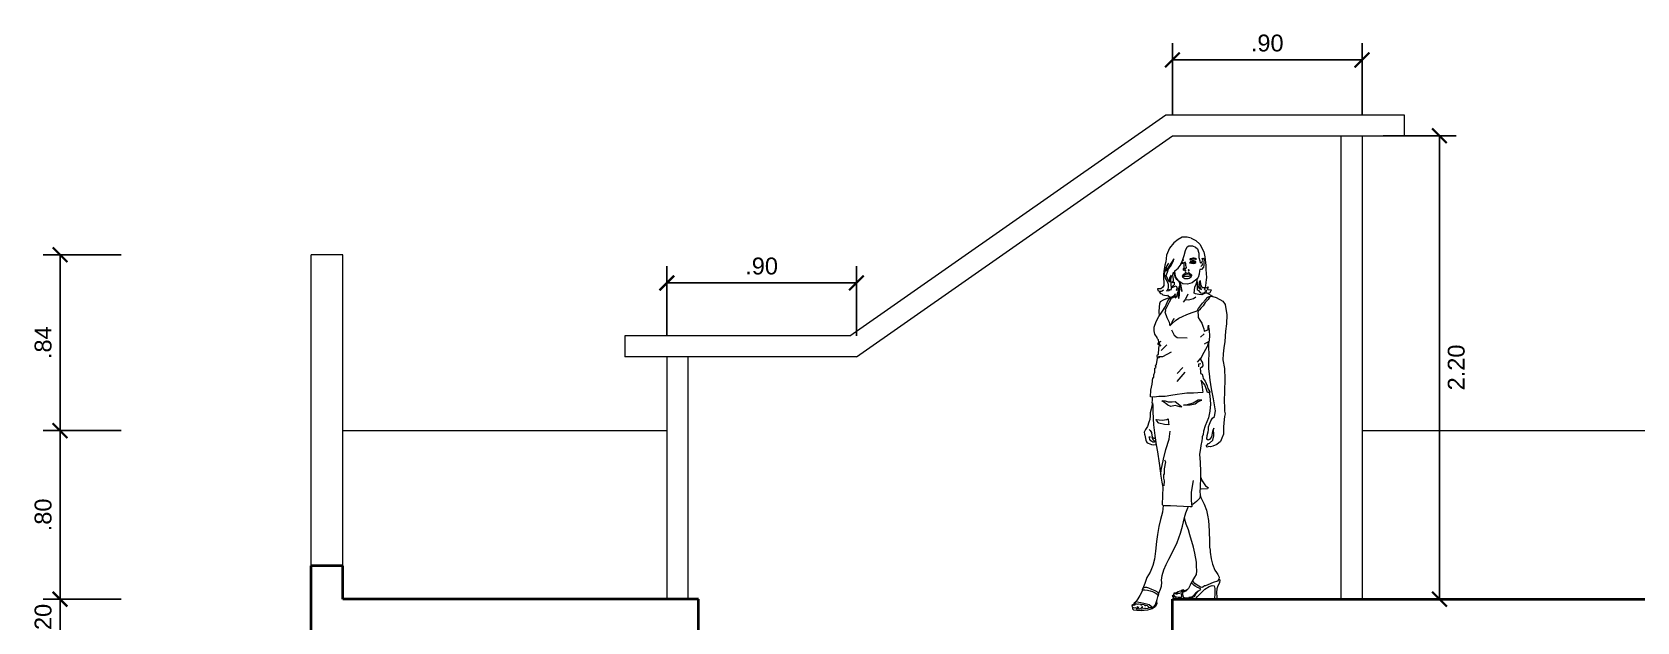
# Model space of a CAD drawing. Header units: millimetres. Extents: x 107 to 277, y 11 to 70.
# Drawn here: x 137.7 to 145.31, y 20.02 to 22.83 of the extents above; entities that cross this region are included whole.
import ezdxf

# ---------------------------------------------------------------- set-up
doc = ezdxf.new("R2010")
doc.units = ezdxf.units.MM
doc.header["$PDMODE"] = 32
doc.linetypes.add('HIDDEN2', pattern=[4.7625, 3.175, -1.5875])
doc.layers.get('0').update_dxf_attribs({"lineweight": 0})
doc.layers.get('Defpoints').update_dxf_attribs({"color": 167, "lineweight": 0})
for name, color, linetype, lineweight in [('A-Dims', 22, 'Continuous', 0), ('A-Stair', 53, 'Continuous', 0), ('linea fachada', 181, 'Continuous', 40), ('muros bajos', 223, 'HIDDEN2', 18)]:
    doc.layers.add(name, color=color, linetype=linetype, lineweight=lineweight)
doc.styles.add('ejes', font='swissel.ttf')
doc.dimstyles.new('DIM50', dxfattribs={"dimtxt": 0.08, "dimasz": 0.07, "dimexe": 0.08, "dimexo": 0.1, "dimgap": 0.04, "dimtad": 2, "dimzin": 4, "dimdsep": 46, "dimtxsty": 'ejes', "dimblk": 'ARCHTICK', "dimcen": 0.05, "dimadec": 0, "dimazin": 0, "dimtfac": 1, "dimtix": 1, "dimtmove": 0, "dimatfit": 3, "dimfxl": 0.08, "dimarcsym": 0})

# ---------------------------------------------------------------- blocks, each defined once
blk = doc.blocks.new('_ArchTick')
at = {"color": 0, "linetype": 'ByBlock', "const_width": 0.15}
blk.add_lwpolyline([(-0.5, -0.5), (0.5, 0.5)], dxfattribs=at)
blk = doc.blocks.new('*D329')
at = {"layer": 'A-Dims', "color": 0, "lineweight": -2}
for p, q in [((138.1199, 20.133), (137.7492, 20.133)), ((137.8292, 20.133), (137.8292, 19.933)), ((138.1199, 19.933), (137.7492, 19.933))]:
    blk.add_line(p, q, dxfattribs=at)
at = {"layer": 'Defpoints', "color": 0}
for p in [(138.2199, 20.133), (137.8292, 19.933), (138.2199, 19.933)]:
    blk.add_point(p, dxfattribs=at)
at = {"layer": 'A-Dims', "color": 0, "lineweight": -2, "xscale": 0.07, "yscale": 0.07, "zscale": 0.07}
for p, rotation in [((137.8292, 20.133), 270), ((137.8292, 19.933), 90)]:
    blk.add_blockref('_ArchTick', p, dxfattribs=dict(at, rotation=rotation))
at = {"layer": 'A-Dims', "color": 0, "insert": (137.7492, 20.033), "char_height": 0.08, "attachment_point": 5, "rotation": 90, "style": 'ejes'}
blk.add_mtext('.20', dxfattribs=at)
blk = doc.blocks.new('*D330')
at = {"layer": 'A-Dims', "color": 0, "lineweight": -2}
for p, q in [((138.1199, 20.933), (137.7492, 20.933)), ((137.8292, 20.933), (137.8292, 20.133)), ((138.1199, 20.133), (137.7492, 20.133))]:
    blk.add_line(p, q, dxfattribs=at)
at = {"layer": 'Defpoints', "color": 0}
for p in [(138.2199, 20.933), (137.8292, 20.133), (138.2199, 20.133)]:
    blk.add_point(p, dxfattribs=at)
at = {"layer": 'A-Dims', "color": 0, "lineweight": -2, "xscale": 0.07, "yscale": 0.07, "zscale": 0.07}
for p, rotation in [((137.8292, 20.933), 90), ((137.8292, 20.133), 270)]:
    blk.add_blockref('_ArchTick', p, dxfattribs=dict(at, rotation=rotation))
at = {"layer": 'A-Dims', "color": 0, "insert": (137.7492, 20.533), "char_height": 0.08, "attachment_point": 5, "rotation": 90, "style": 'ejes'}
blk.add_mtext('.80', dxfattribs=at)
blk = doc.blocks.new('*D331')
at = {"layer": 'A-Dims', "color": 0, "lineweight": -2}
for p, q in [((138.1199, 21.7681), (137.7492, 21.7681)), ((137.8292, 21.7681), (137.8292, 20.933)), ((138.1199, 20.933), (137.7492, 20.933))]:
    blk.add_line(p, q, dxfattribs=at)
at = {"layer": 'Defpoints', "color": 0}
for p in [(138.2199, 21.7681), (137.8292, 20.933), (138.2199, 20.933)]:
    blk.add_point(p, dxfattribs=at)
at = {"layer": 'A-Dims', "color": 0, "lineweight": -2, "xscale": 0.07, "yscale": 0.07, "zscale": 0.07}
for p, rotation in [((137.8292, 21.7681), 90), ((137.8292, 20.933), 270)]:
    blk.add_blockref('_ArchTick', p, dxfattribs=dict(at, rotation=rotation))
at = {"layer": 'A-Dims', "color": 0, "insert": (137.7492, 21.3506), "char_height": 0.08, "attachment_point": 5, "rotation": 90, "style": 'ejes'}
blk.add_mtext('.84', dxfattribs=at)
blk = doc.blocks.new('*D332')
at = {"layer": 'A-Dims', "color": 0, "lineweight": -2}
for p, q in [((144.1096, 22.333), (144.4573, 22.333)), ((144.3773, 22.333), (144.3773, 20.133)), ((144.1096, 20.133), (144.4573, 20.133))]:
    blk.add_line(p, q, dxfattribs=at)
at = {"layer": 'Defpoints', "color": 0}
for p in [(144.0096, 22.333), (144.0096, 20.133), (144.3773, 20.133)]:
    blk.add_point(p, dxfattribs=at)
at = {"layer": 'A-Dims', "color": 0, "lineweight": -2, "xscale": 0.07, "yscale": 0.07, "zscale": 0.07}
for p, rotation in [((144.3773, 22.333), 90), ((144.3773, 20.133), 270)]:
    blk.add_blockref('_ArchTick', p, dxfattribs=dict(at, rotation=rotation))
at = {"layer": 'A-Dims', "color": 0, "insert": (144.4573, 21.233), "char_height": 0.08, "attachment_point": 5, "rotation": 90, "style": 'ejes'}
blk.add_mtext('2.20', dxfattribs=at)
blk = doc.blocks.new('*D333')
at = {"layer": 'A-Dims', "color": 0, "lineweight": -2}
for p, q in [((140.7096, 21.383), (140.7096, 21.7141)), ((141.6096, 21.383), (141.6096, 21.7141)), ((140.7096, 21.6341), (141.6096, 21.6341))]:
    blk.add_line(p, q, dxfattribs=at)
at = {"layer": 'Defpoints', "color": 0}
for p in [(141.6096, 21.6341), (140.7096, 21.283), (141.6096, 21.283)]:
    blk.add_point(p, dxfattribs=at)
at = {"layer": 'A-Dims', "color": 0, "lineweight": -2, "xscale": 0.07, "yscale": 0.07, "zscale": 0.07, "rotation": 180}
blk.add_blockref('_ArchTick', (140.7096, 21.6341), dxfattribs=at)
at = {"layer": 'A-Dims', "color": 0, "lineweight": -2, "xscale": 0.07, "yscale": 0.07, "zscale": 0.07}
blk.add_blockref('_ArchTick', (141.6096, 21.6341), dxfattribs=at)
at = {"layer": 'A-Dims', "color": 0, "insert": (141.1596, 21.7141), "char_height": 0.08, "attachment_point": 5, "style": 'ejes'}
blk.add_mtext('.90', dxfattribs=at)
blk = doc.blocks.new('*D334')
at = {"layer": 'A-Dims', "color": 0, "lineweight": -2}
for p, q in [((143.1096, 22.433), (143.1096, 22.7728)), ((144.0096, 22.433), (144.0096, 22.7728)), ((143.1096, 22.6928), (144.0096, 22.6928))]:
    blk.add_line(p, q, dxfattribs=at)
at = {"layer": 'Defpoints', "color": 0}
for p in [(144.0096, 22.6928), (143.1096, 22.333), (144.0096, 22.333)]:
    blk.add_point(p, dxfattribs=at)
at = {"layer": 'A-Dims', "color": 0, "lineweight": -2, "xscale": 0.07, "yscale": 0.07, "zscale": 0.07, "rotation": 180}
blk.add_blockref('_ArchTick', (143.1096, 22.6928), dxfattribs=at)
at = {"layer": 'A-Dims', "color": 0, "lineweight": -2, "xscale": 0.07, "yscale": 0.07, "zscale": 0.07}
blk.add_blockref('_ArchTick', (144.0096, 22.6928), dxfattribs=at)
at = {"layer": 'A-Dims', "color": 0, "insert": (143.5596, 22.7728), "char_height": 0.08, "attachment_point": 5, "style": 'ejes'}
blk.add_mtext('.90', dxfattribs=at)
blk = doc.blocks.new('A$C50AA44B7')
for points in [[(0.2804, 1.7687), (0.2627, 1.7736), (0.2381, 1.773), (0.2191, 1.7632), (0.1989, 1.7473), (0.1775, 1.7209), (0.1646, 1.6885), (0.1615, 1.656), (0.1566, 1.6403), (0.1527, 1.6222), (0.1494, 1.5977), (0.1494, 1.5791), (0.1505, 1.5589), (0.1505, 1.5437), (0.1456, 1.5341), (0.1364, 1.5284), (0.1288, 1.5277), (0.1219, 1.5277), (0.1235, 1.5208), (0.1296, 1.5174), (0.1402, 1.5166), (0.1497, 1.5212), (0.1429, 1.517), (0.1334, 1.5151), (0.1284, 1.5143), (0.1353, 1.5064), (0.1425, 1.5044), (0.1471, 1.5003), (0.1543, 1.4976), (0.1638, 1.4968), (0.1692, 1.4984), (0.1726, 1.4926), (0.1764, 1.4915), (0.1852, 1.4892), (0.192, 1.4915), (0.2016, 1.4976), (0.2057, 1.5044), (0.2038, 1.4961), (0.197, 1.49), (0.2023, 1.4907), (0.2069, 1.4953), (0.2069, 1.4869), (0.205, 1.4843), (0.2137, 1.4919), (0.216, 1.5067), (0.2172, 1.514), (0.2198, 1.501), (0.2198, 1.4885), (0.2229, 1.4824), (0.224, 1.4892), (0.2263, 1.4995), (0.2256, 1.5117), (0.2256, 1.5242), (0.2263, 1.5338), (0.2309, 1.5395), (0.2317, 1.5334), (0.2324, 1.5254), (0.2366, 1.5166), (0.2385, 1.5166), (0.2347, 1.533), (0.2339, 1.5421), (0.2305, 1.5513), (0.2263, 1.5627)], [(0.2804, 1.7687), (0.3024, 1.7583), (0.3214, 1.74), (0.3414, 1.7037), (0.3464, 1.6801), (0.3504, 1.6395), (0.3508, 1.6198), (0.3541, 1.5824), (0.3528, 1.5715), (0.3506, 1.5578), (0.3491, 1.5418), (0.3469, 1.5359), (0.3524, 1.5329), (0.3625, 1.537), (0.358, 1.5285), (0.3591, 1.5255), (0.3758, 1.524), (0.3747, 1.5192), (0.3703, 1.5099), (0.3606, 1.5062), (0.3517, 1.5077), (0.3443, 1.5055), (0.3316, 1.4999), (0.3179, 1.501), (0.3016, 1.504), (0.2952, 1.5084), (0.2978, 1.5355), (0.3049, 1.5511), (0.309, 1.566), (0.3099, 1.5744), (0.3144, 1.5811)], [(0.2733, 1.6518), (0.274, 1.6509), (0.2768, 1.6511), (0.2824, 1.6493), (0.2901, 1.6491), (0.2985, 1.6494), (0.3032, 1.6525), (0.3029, 1.6568), (0.2995, 1.6598), (0.2935, 1.6616), (0.2851, 1.6614), (0.2782, 1.6584), (0.2759, 1.6555), (0.2747, 1.6533), (0.2733, 1.6518)], [(0.3319, 1.6509), (0.3334, 1.645), (0.3329, 1.6402), (0.3302, 1.6381), (0.328, 1.6359), (0.3268, 1.6341)], [(0.352, 1.5103), (0.3746, 1.498), (0.3835, 1.4915), (0.4001, 1.4876), (0.4312, 1.4699), (0.4421, 1.4532), (0.4498, 1.404), (0.4481, 1.3622), (0.4446, 1.3273), (0.4402, 1.2777), (0.4368, 1.2481), (0.4324, 1.2202), (0.4307, 1.1914), (0.439, 1.1506), (0.4408, 1.0996), (0.439, 1.0418), (0.4379, 0.9944), (0.4385, 0.9664), (0.439, 0.9481), (0.443, 0.9345), (0.4399, 0.9213), (0.4373, 0.9084), (0.4351, 0.8732), (0.434, 0.8388), (0.4269, 0.8194), (0.4202, 0.803), (0.4034, 0.7888), (0.3836, 0.7817), (0.3724, 0.778), (0.3646, 0.7791), (0.3564, 0.7769), (0.3527, 0.7817), (0.3627, 0.7933), (0.3683, 0.7951), (0.3833, 0.8093), (0.3885, 0.8302), (0.3885, 0.844), (0.3864, 0.8541), (0.3891, 0.8659), (0.384, 0.8551), (0.3825, 0.8501), (0.3777, 0.8261), (0.3687, 0.8127), (0.3616, 0.8089), (0.3557, 0.8142), (0.3575, 0.8317), (0.3613, 0.8489), (0.3635, 0.8582), (0.3635, 0.8723), (0.3687, 0.8854), (0.3739, 0.9014), (0.3818, 0.9137), (0.3915, 0.9223), (0.396, 0.9484), (0.3876, 1.0053), (0.3781, 1.0539), (0.3707, 1.094), (0.3675, 1.1251), (0.3643, 1.1486), (0.3656, 1.1883), (0.3659, 1.2198), (0.3653, 1.2483), (0.3649, 1.2752), (0.3607, 1.2667), (0.3571, 1.2542), (0.341, 1.226), (0.3275, 1.1988), (0.3256, 1.1926), (0.3348, 1.1765), (0.3361, 1.163), (0.3311, 1.1555), (0.3236, 1.1502), (0.3252, 1.1368), (0.3256, 1.1263), (0.3305, 1.125), (0.3338, 1.1227), (0.3357, 1.1115), (0.338, 1.1017), (0.3479, 1.0892), (0.3577, 1.0673), (0.3609, 1.0557), (0.3698, 1.039), (0.369, 1.0356), (0.3585, 1.0356), (0.3524, 1.0551), (0.3452, 1.0724), (0.3315, 1.0903), (0.3276, 1.0939), (0.3299, 1.0819), (0.3325, 1.0633), (0.3347, 1.0473), (0.337, 1.0369), (0.3354, 1.0358), (0.3134, 1.0352), (0.2923, 1.0331), (0.2598, 1.0331), (0.2377, 1.029), (0.2138, 1.0261), (0.1842, 1.0215), (0.158, 1.0168), (0.1278, 1.0168), (0.1051, 1.0133), (0.0876, 1.0151), (0.0888, 1.0465), (0.0952, 1.0761), (0.0987, 1.1057), (0.1039, 1.1069), (0.1033, 1.1203), (0.108, 1.1319), (0.1086, 1.1511), (0.1144, 1.1551), (0.1121, 1.1627), (0.1161, 1.1697), (0.1214, 1.1993), (0.1202, 1.2109), (0.1214, 1.2144), (0.1266, 1.2167), (0.1272, 1.2464), (0.1307, 1.2603), (0.1249, 1.2638), (0.1243, 1.2685), (0.1272, 1.2731), (0.1254, 1.2865), (0.1214, 1.2911), (0.1202, 1.2975), (0.108, 1.3132), (0.1051, 1.328), (0.1055, 1.3462), (0.1145, 1.3738), (0.1283, 1.3973), (0.1425, 1.4168), (0.1591, 1.4448), (0.1709, 1.4711), (0.179, 1.4833), (0.1847, 1.4865), (0.1928, 1.4878), (0.2037, 1.4898)], [(0.1847, 1.4865), (0.1676, 1.4817), (0.1483, 1.4741), (0.1346, 1.4665), (0.1302, 1.457), (0.1285, 1.4421), (0.1283, 1.4192), (0.1285, 1.4021), (0.128, 1.3965)], [(0.1944, 1.4856), (0.1861, 1.4828), (0.1768, 1.4652), (0.1623, 1.4362), (0.1578, 1.4293), (0.1588, 1.4244), (0.1557, 1.4189), (0.1657, 1.392), (0.1771, 1.3692), (0.1799, 1.3533), (0.1906, 1.3643), (0.2068, 1.3785), (0.2227, 1.3882), (0.24, 1.3971), (0.2607, 1.4068), (0.2853, 1.4158), (0.3095, 1.4234), (0.316, 1.4355), (0.335, 1.4607), (0.3489, 1.4766), (0.3599, 1.488), (0.3666, 1.4921), (0.3816, 1.4933)], [(0.2648, 1.5034), (0.2548, 1.4787), (0.243, 1.4654)], [(0.2548, 1.478), (0.27, 1.4761), (0.2921, 1.482), (0.3039, 1.4897)], [(0.3835, 1.4912), (0.3785, 1.491), (0.3715, 1.4896), (0.3663, 1.4856), (0.3614, 1.477), (0.3482, 1.4626), (0.3372, 1.4477), (0.3274, 1.4367), (0.3206, 1.4291), (0.3147, 1.4227), (0.3134, 1.4155), (0.3135, 1.4045), (0.3148, 1.3917), (0.3229, 1.3791), (0.3309, 1.3652), (0.337, 1.3503), (0.3418, 1.3375), (0.3432, 1.3289), (0.345, 1.3276), (0.3552, 1.3319), (0.3646, 1.3353)], [(0.186, 1.3593), (0.1946, 1.3782), (0.202, 1.3881)], [(0.1878, 1.334), (0.1996, 1.3087), (0.214, 1.2977), (0.2621, 1.296)], [(0.3424, 1.3146), (0.3255, 1.2985)], [(0.3624, 1.3364), (0.361, 1.3459), (0.3629, 1.3563), (0.3639, 1.3459), (0.366, 1.331), (0.3674, 1.3056), (0.3662, 1.2841), (0.3649, 1.2752)], [(0.1312, 1.1984), (0.1259, 1.2067), (0.1463, 1.2074), (0.188, 1.2286)], [(0.1389, 1.2562), (0.131, 1.2658), (0.1339, 1.2778), (0.1393, 1.2803)], [(0.166, 1.2619), (0.1388, 1.2347)], [(0.3643, 1.2783), (0.3424, 1.2648)], [(0.2417, 1.1552), (0.2145, 1.1257)], [(0.3258, 1.1987), (0.3099, 1.1794)], [(0.3265, 1.1726), (0.3159, 1.1704), (0.3159, 1.1583)], [(0.2516, 1.1318), (0.2122, 1.0886)], [(0.0958, 1.0139), (0.0964, 0.9981), (0.0948, 0.9881), (0.0996, 0.9797), (0.0993, 0.9452), (0.0999, 0.9123), (0.1019, 0.8827), (0.1081, 0.8311), (0.1154, 0.7883), (0.1209, 0.755), (0.1298, 0.7008), (0.1324, 0.6776), (0.1336, 0.6602), (0.1376, 0.648)], [(0.3659, 1.0359), (0.3698, 1.0203), (0.3727, 0.9805), (0.3691, 0.9469), (0.3629, 0.9151), (0.347, 0.8779), (0.3403, 0.8523), (0.3372, 0.8362), (0.3329, 0.8262), (0.3329, 0.8187), (0.3311, 0.8061), (0.3276, 0.7843), (0.3246, 0.7699), (0.3207, 0.7438), (0.324, 0.7032), (0.3261, 0.6614), (0.3261, 0.6361), (0.333, 0.616), (0.3488, 0.5933), (0.361, 0.5855), (0.3584, 0.5785), (0.3287, 0.5776), (0.3243, 0.5776)], [(0.0967, 0.9866), (0.0915, 0.9565), (0.087, 0.9392), (0.0864, 0.9257), (0.0845, 0.9077), (0.0806, 0.8949), (0.0736, 0.8744), (0.0646, 0.8596), (0.0582, 0.8481), (0.0588, 0.8378), (0.0603, 0.833), (0.0661, 0.8103), (0.0688, 0.8015), (0.0714, 0.7972), (0.0763, 0.7959), (0.0841, 0.7919), (0.0921, 0.789), (0.1021, 0.7872), (0.1126, 0.7892), (0.1154, 0.7917)], [(0.0816, 0.8596), (0.0869, 0.8549), (0.0927, 0.8458), (0.0946, 0.8316), (0.0969, 0.822), (0.1032, 0.8185), (0.1086, 0.8195), (0.1095, 0.8228)], [(0.291, 0.6176), (0.2813, 0.5622), (0.2807, 0.5232), (0.2838, 0.4947), (0.283, 0.493), (0.2755, 0.493), (0.2451, 0.4952), (0.2127, 0.4964), (0.1825, 0.4977), (0.1544, 0.4985), (0.146, 0.5002), (0.1443, 0.5048), (0.1488, 0.5867), (0.1435, 0.6102), (0.1376, 0.648), (0.139, 0.6677), (0.1496, 0.7198), (0.16, 0.7659), (0.1764, 0.8142), (0.1816, 0.8521)], [(0.1132, 0.8018), (0.1067, 0.7994), (0.0997, 0.8008), (0.09, 0.8062), (0.0855, 0.8129), (0.0839, 0.8225), (0.08, 0.8263), (0.0883, 0.8255)], [(0.0937, 0.8232), (0.0983, 0.8127), (0.1039, 0.8074), (0.1114, 0.806)], [(0.1548, 0.7168), (0.1592, 0.7064), (0.1533, 0.673), (0.1533, 0.6492), (0.1496, 0.6455), (0.1496, 0.6298), (0.1526, 0.6172), (0.1511, 0.5934)], [(0.3261, 0.6361), (0.3232, 0.5849), (0.3228, 0.564), (0.3242, 0.5512), (0.3238, 0.5448), (0.3205, 0.5326), (0.3067, 0.5192), (0.29, 0.5063), (0.2833, 0.503)], [(0.3238, 0.5484), (0.3263, 0.5369), (0.3422, 0.506), (0.3541, 0.4773), (0.3586, 0.4539), (0.3631, 0.4282), (0.366, 0.3796), (0.3677, 0.3269), (0.3688, 0.3018), (0.3712, 0.2874), (0.3718, 0.2773), (0.3763, 0.2457), (0.3822, 0.2215), (0.3939, 0.1929), (0.4011, 0.1811), (0.4082, 0.1717), (0.4133, 0.1598), (0.4117, 0.149), (0.4054, 0.1407), (0.3854, 0.1342), (0.3599, 0.123), (0.3494, 0.1173), (0.3439, 0.1173), (0.3361, 0.1122), (0.3324, 0.1108), (0.3252, 0.1115), (0.31, 0.121), (0.2984, 0.1285), (0.2906, 0.1393), (0.2886, 0.1441), (0.2984, 0.159), (0.3062, 0.1723), (0.3076, 0.1886), (0.3069, 0.2117), (0.3066, 0.2297), (0.299, 0.2725), (0.2927, 0.3023), (0.2751, 0.3604), (0.2679, 0.3847), (0.2574, 0.4105), (0.2517, 0.4329), (0.2488, 0.4444)], [(0.1488, 0.4993), (0.1446, 0.4686), (0.1359, 0.4334), (0.1276, 0.3998), (0.1206, 0.3621), (0.1172, 0.3282), (0.1125, 0.2828), (0.1067, 0.2441), (0.0994, 0.2146), (0.0861, 0.1835), (0.0713, 0.1569), (0.0616, 0.1286), (0.0523, 0.1062), (0.0473, 0.089), (0.0377, 0.0715), (0.0276, 0.0559), (0.0179, 0.0426), (0.0069, 0.0302), (0, 0.0251), (0.0009, 0.0164), (0.0101, 0.0132), (0.0179, 0.015), (0.0216, 0.0095), (0.0363, 0.0095), (0.04, 0.0118), (0.0418, 0.0081), (0.0478, 0.0081), (0.0574, 0.01), (0.0593, 0.0137), (0.0662, 0.01), (0.0758, 0.0114), (0.0804, 0.016), (0.0873, 0.015), (0.0988, 0.0155), (0.1112, 0.0288), (0.1195, 0.0532), (0.1232, 0.0665), (0.1268, 0.0839), (0.136, 0.1023), (0.1402, 0.1166), (0.142, 0.1336), (0.1406, 0.1446), (0.143, 0.1679), (0.1511, 0.1933), (0.1627, 0.22), (0.1749, 0.2443), (0.2004, 0.294), (0.2141, 0.3237), (0.231, 0.3675), (0.2398, 0.402), (0.249, 0.4429), (0.2559, 0.4642), (0.2645, 0.4883), (0.2685, 0.4952)], [(0.2477, 0.095), (0.2451, 0.0984), (0.2368, 0.098), (0.2331, 0.0935), (0.2312, 0.0849), (0.2346, 0.0684), (0.2346, 0.0625), (0.2193, 0.0628), (0.2043, 0.0658), (0.1961, 0.0684), (0.1927, 0.0744), (0.192, 0.0677), (0.1979, 0.0617), (0.226, 0.0572), (0.2552, 0.0557), (0.2911, 0.0557), (0.3034, 0.0587), (0.3117, 0.0673), (0.3281, 0.0849), (0.3453, 0.1021), (0.3663, 0.1152), (0.3809, 0.1197), (0.3899, 0.1185), (0.3936, 0.1062), (0.3928, 0.0744), (0.3906, 0.0554), (0.4, 0.0546), (0.4067, 0.055), (0.4048, 0.0658), (0.4029, 0.0849), (0.4041, 0.1062), (0.4086, 0.1193), (0.4164, 0.1346), (0.4179, 0.1451), (0.416, 0.1481), (0.4112, 0.1496)], [(0.2339, 0.094), (0.2273, 0.0924), (0.2194, 0.089), (0.2121, 0.0851), (0.2031, 0.0835), (0.1989, 0.0827), (0.1976, 0.0761), (0.1997, 0.0714), (0.205, 0.0672), (0.2102, 0.0646)], [(0.2026, 0.0816), (0.2095, 0.0794), (0.2155, 0.0803)], [(0.2092, 0.0851), (0.2184, 0.0827), (0.2271, 0.0835)], [(0.2465, 0.095), (0.2436, 0.0963), (0.2399, 0.0887), (0.2397, 0.0787), (0.2428, 0.0646), (0.2518, 0.0619), (0.272, 0.0617), (0.2838, 0.063), (0.2967, 0.0682), (0.3053, 0.0811), (0.3161, 0.0942), (0.3266, 0.1013), (0.324, 0.1047), (0.3111, 0.1105), (0.3001, 0.1163), (0.2935, 0.1213), (0.2875, 0.1268), (0.2817, 0.1336)], [(0.2886, 0.1441), (0.2821, 0.135), (0.2758, 0.1215), (0.2683, 0.1055), (0.2563, 0.0935), (0.2428, 0.0879)], [(0.2659, 0.1024), (0.2544, 0.0961), (0.2465, 0.0942)], [(0.3156, 0.0932), (0.3036, 0.0853), (0.2933, 0.0736), (0.2863, 0.0665), (0.2792, 0.0639), (0.2696, 0.0621)], [(0.0033, 0.0254), (0.009, 0.0282), (0.0151, 0.0272), (0.0158, 0.0307)], [(0.1163, 0.0433), (0.1181, 0.0329), (0.1113, 0.0193), (0.0963, 0.0086), (0.0741, 0.0029), (0.0433, 0), (0.0233, 0.0004), (0.009, 0.0032), (0.0047, 0.0075), (0.0047, 0.0143), (0.0047, 0.0154)], [(0.097, 0.0161), (0.0905, 0.0204), (0.0812, 0.0279), (0.0691, 0.0315), (0.0566, 0.0347), (0.0422, 0.0375), (0.0329, 0.039), (0.0183, 0.0422), (0.0104, 0.0365), (0.0093, 0.0333), (0.0233, 0.0329), (0.0261, 0.0304), (0.0315, 0.0325), (0.0415, 0.0307), (0.0422, 0.0268), (0.048, 0.0307), (0.0569, 0.0293), (0.0605, 0.0254), (0.0605, 0.0225), (0.0655, 0.0261), (0.0726, 0.0243), (0.0755, 0.0211), (0.0794, 0.0164), (0.0798, 0.0143)], [(0.0283, 0.0189), (0.0236, 0.0154), (0.0297, 0.0143), (0.0326, 0.0164), (0.0304, 0.0186)], [(0.0451, 0.0179), (0.0433, 0.015), (0.0494, 0.0161), (0.0519, 0.0172), (0.0483, 0.0182)]]:
    blk.add_lwpolyline(points)
for points in [[(0.3023, 1.7253), (0.3114, 1.718), (0.3181, 1.6971), (0.3177, 1.6768), (0.3227, 1.6618), (0.3236, 1.6523), (0.3322, 1.6546), (0.3358, 1.6641), (0.3335, 1.6723), (0.3372, 1.6745), (0.3435, 1.6704), (0.3417, 1.6523), (0.3408, 1.6406), (0.3403, 1.6315), (0.3308, 1.6207), (0.3218, 1.6202), (0.3209, 1.6143), (0.3195, 1.598), (0.3136, 1.5817), (0.3032, 1.5709), (0.2851, 1.5573), (0.2638, 1.5496), (0.2421, 1.5514), (0.2226, 1.565), (0.2077, 1.584), (0.2045, 1.5971), (0.2031, 1.613), (0.219, 1.6261), (0.233, 1.646), (0.2421, 1.6673), (0.2484, 1.6863), (0.2538, 1.7094), (0.2615, 1.727), (0.2701, 1.7324), (0.2869, 1.7316)], [(0.1987, 1.6699), (0.1849, 1.6482), (0.1725, 1.6297), (0.1628, 1.6123), (0.1641, 1.6311), (0.1729, 1.6505), (0.1618, 1.6321), (0.1574, 1.6174), (0.1531, 1.5998), (0.1569, 1.5783), (0.1666, 1.5627), (0.1726, 1.5509), (0.1726, 1.5352), (0.1704, 1.526), (0.1645, 1.5179), (0.1742, 1.5264), (0.1759, 1.5209), (0.1734, 1.5171), (0.1806, 1.5251), (0.1852, 1.5226), (0.1873, 1.5285), (0.1856, 1.5513), (0.1852, 1.5732), (0.1878, 1.5872), (0.1861, 1.5926), (0.1785, 1.5804), (0.178, 1.5618), (0.178, 1.5601), (0.1692, 1.5774), (0.1628, 1.5918), (0.1679, 1.6066), (0.1738, 1.6234), (0.1835, 1.6344), (0.1903, 1.6479), (0.1975, 1.6631)], [(0.1993, 1.6069), (0.1936, 1.6019), (0.1928, 1.5924), (0.1962, 1.5718), (0.1955, 1.5623), (0.1894, 1.56), (0.1936, 1.5578), (0.2008, 1.5593), (0.2004, 1.5479), (0.1943, 1.541), (0.1897, 1.5372), (0.1913, 1.5349), (0.2019, 1.5395), (0.2092, 1.5421), (0.2134, 1.5353), (0.2126, 1.5277), (0.2103, 1.522), (0.2164, 1.5258), (0.2198, 1.5189), (0.221, 1.5132), (0.221, 1.5281), (0.224, 1.5368), (0.2294, 1.544), (0.2252, 1.5604), (0.2134, 1.573), (0.2054, 1.5856), (0.2027, 1.597)], [(0.2363, 1.6557), (0.2402, 1.6532), (0.2425, 1.651), (0.2424, 1.6495), (0.2411, 1.6494), (0.2395, 1.6488), (0.2361, 1.648), (0.2318, 1.6475)], [(0.2835, 1.5927), (0.2795, 1.5956), (0.2751, 1.5996), (0.272, 1.6034), (0.2688, 1.6035), (0.2661, 1.6014), (0.2632, 1.6012), (0.2588, 1.6017), (0.2568, 1.6037), (0.2533, 1.6035), (0.2507, 1.6009), (0.2474, 1.5976), (0.2435, 1.5947), (0.2399, 1.5905), (0.2384, 1.5878), (0.2416, 1.5843), (0.2464, 1.5805), (0.2501, 1.5779), (0.2569, 1.5771), (0.2614, 1.5777), (0.2665, 1.5773), (0.2718, 1.5783), (0.2765, 1.5817), (0.281, 1.5859), (0.2831, 1.5895), (0.2837, 1.591)], [(0.2414, 1.6671), (0.2431, 1.6658), (0.243, 1.6627), (0.2418, 1.6626), (0.2392, 1.6626)], [(0.249, 1.6569), (0.2525, 1.651), (0.2548, 1.6498), (0.2546, 1.6475), (0.2548, 1.6409), (0.2563, 1.6353), (0.2567, 1.6301), (0.2579, 1.6257), (0.2538, 1.6242), (0.2477, 1.624), (0.2465, 1.6201), (0.2459, 1.6157), (0.2444, 1.6167), (0.245, 1.624), (0.2473, 1.6282), (0.2484, 1.6369), (0.2484, 1.6425), (0.2471, 1.6486), (0.2477, 1.6529), (0.2488, 1.6557)], [(0.2554, 1.6123), (0.2557, 1.6153), (0.2546, 1.6179), (0.2515, 1.6175), (0.2511, 1.615), (0.2512, 1.6135)], [(0.2686, 1.6185), (0.2675, 1.6163), (0.2679, 1.6139), (0.2694, 1.6132), (0.2718, 1.6148), (0.2721, 1.6176), (0.2707, 1.618)], [(0.3066, 1.6701), (0.3012, 1.6727), (0.2954, 1.6738), (0.2897, 1.6737), (0.284, 1.6726), (0.2769, 1.6709), (0.2747, 1.6696), (0.2751, 1.6674), (0.2775, 1.6664), (0.2807, 1.6672), (0.2857, 1.6689), (0.2904, 1.6701), (0.2973, 1.6704), (0.3019, 1.6698), (0.305, 1.6695)], [(0.2842, 1.6575), (0.2807, 1.6565), (0.2789, 1.6545), (0.2793, 1.6527), (0.2825, 1.6518), (0.2865, 1.6515), (0.2854, 1.6535), (0.2857, 1.6567), (0.2854, 1.6578)], [(0.2925, 1.6586), (0.2965, 1.6581), (0.2985, 1.6565), (0.2997, 1.6546), (0.2971, 1.6525), (0.2937, 1.6516), (0.2897, 1.6515), (0.2879, 1.6532), (0.2877, 1.6569), (0.2892, 1.6585)], [(0.2472, 1.5897), (0.247, 1.5919), (0.2468, 1.5925), (0.2462, 1.5927), (0.246, 1.5921), (0.2454, 1.5919), (0.2451, 1.5913), (0.2445, 1.5911), (0.2439, 1.5905), (0.2433, 1.5903), (0.2427, 1.5899), (0.2421, 1.5895), (0.2417, 1.5889), (0.2415, 1.5883), (0.2423, 1.5881), (0.2458, 1.5881), (0.247, 1.5885), (0.2472, 1.5891), (0.2472, 1.5897)], [(0.2757, 1.5924), (0.2728, 1.5958), (0.2659, 1.5971), (0.2569, 1.5966), (0.2512, 1.5956), (0.2486, 1.593), (0.2472, 1.5911), (0.2486, 1.5887), (0.256, 1.5876), (0.2656, 1.5882), (0.2723, 1.5887), (0.2752, 1.5906)], [(0.2812, 1.5921), (0.2806, 1.5923), (0.28, 1.5923), (0.2788, 1.5931), (0.2782, 1.5933), (0.2774, 1.5936), (0.2768, 1.594), (0.2762, 1.5942), (0.2759, 1.5936), (0.2757, 1.5929), (0.2757, 1.5923), (0.2755, 1.5917), (0.2755, 1.5905), (0.2751, 1.5899), (0.2757, 1.5895), (0.2768, 1.5895), (0.2774, 1.5897), (0.278, 1.5897), (0.2786, 1.5899), (0.2792, 1.5903), (0.2798, 1.5909), (0.2804, 1.5911), (0.281, 1.5915), (0.2812, 1.5921)], [(0.3242, 1.5682), (0.3257, 1.5486), (0.334, 1.5347), (0.3427, 1.5347), (0.3463, 1.5311), (0.3432, 1.5244), (0.3515, 1.5218), (0.3515, 1.5156), (0.3391, 1.5053), (0.3267, 1.5079), (0.3185, 1.5182), (0.3113, 1.5223), (0.3108, 1.547), (0.3118, 1.5609), (0.3133, 1.5434), (0.3195, 1.5305), (0.3298, 1.5249), (0.3242, 1.5347), (0.3226, 1.5501), (0.3226, 1.5651)], [(0.1581, 0.9967), (0.1724, 0.9921), (0.1912, 0.9921), (0.2044, 0.9931), (0.2187, 0.9814), (0.2375, 0.9677), (0.2273, 0.9687), (0.2049, 0.9743), (0.1846, 0.9697), (0.1698, 0.9758), (0.1606, 0.9835), (0.1418, 0.9957)], [(0.3312, 0.9998), (0.3139, 0.9998), (0.291, 0.985), (0.2559, 0.9758), (0.2441, 0.9764), (0.2757, 0.9769), (0.3007, 0.982), (0.3149, 0.9937)], [(0.1153, 0.9082), (0.1433, 0.9041), (0.1657, 0.9082), (0.1718, 0.9117), (0.1739, 0.8924), (0.1744, 0.8817), (0.155, 0.8842), (0.1276, 0.8898), (0.1158, 0.9031)], [(0.1234, 0.0683), (0.1249, 0.0683), (0.1281, 0.0787), (0.1238, 0.0865), (0.1106, 0.0947), (0.0948, 0.1005), (0.0794, 0.1069), (0.0698, 0.1098), (0.0616, 0.1101), (0.0523, 0.1069), (0.049, 0.1012), (0.0487, 0.0955), (0.0505, 0.0955), (0.0533, 0.0987), (0.0608, 0.0994), (0.0734, 0.098), (0.0866, 0.0951), (0.098, 0.0912), (0.1095, 0.0851), (0.1195, 0.0787), (0.122, 0.0758), (0.1224, 0.0719)]]:
    blk.add_lwpolyline(points, close=True)

msp = doc.modelspace()

# ---------------------------------------------------------------- linework, layer by layer
at = {"layer": 'A-Stair'}
for p, q in [((139.171, 21.7681), (139.0208, 21.7681)), ((139.0208, 20.2919), (139.0208, 21.7681)), ((139.171, 20.2919), (139.171, 21.7681)), ((139.171, 20.933), (140.7096, 20.933)), ((144.0096, 20.933), (146.7596, 20.933))]:
    msp.add_line(p, q, dxfattribs=at)
at = {"layer": 'linea fachada'}
for p, q in [((139.0208, 17.183), (139.0208, 20.2919)), ((139.171, 20.2919), (139.0208, 20.2919)), ((139.171, 20.133), (139.171, 20.2919)), ((140.8596, 20.133), (139.171, 20.133)), ((140.8596, 18.908), (140.8596, 20.133)), ((143.1096, 19.958), (143.1096, 20.133)), ((143.1096, 20.133), (148.4436, 20.133))]:
    msp.add_line(p, q, dxfattribs=at)
at = {"layer": 'muros bajos'}
for p, q in [((141.578, 21.383), (143.078, 22.433)), ((143.078, 22.433), (144.2096, 22.433)), ((144.2096, 22.433), (144.2096, 22.333)), ((141.6096, 21.283), (143.1096, 22.333)), ((143.1096, 22.333), (144.2096, 22.333)), ((143.9096, 22.333), (143.9096, 20.133)), ((144.0096, 22.333), (144.0096, 20.133)), ((141.578, 21.383), (140.5096, 21.383)), ((140.5096, 21.383), (140.5096, 21.283)), ((141.6096, 21.283), (140.5096, 21.283)), ((140.7096, 21.283), (140.7096, 20.133)), ((140.8096, 21.283), (140.8096, 20.133))]:
    msp.add_line(p, q, dxfattribs=at)

# ---------------------------------------------------------------- block references
at = {"layer": 'A-Stair'}
msp.add_blockref('A$C50AA44B7', (142.9176, 20.0781), dxfattribs=at)

# ---------------------------------------------------------------- dimensions: what is measured, and where the dimension line sits
at = {"layer": 'A-Dims'}
for base, p1, p2, picture, middle in [((144.0096, 22.6928), (143.1096, 22.333), (144.0096, 22.333), '*D334', (143.5596, 22.7728)), ((141.6096, 21.6341), (140.7096, 21.283), (141.6096, 21.283), '*D333', (141.1596, 21.7141))]:
    dim = msp.add_linear_dim(base=base, p1=p1, p2=p2, dimstyle='DIM50', dxfattribs=at)
    dim.commit()
    dim.dimension.update_dxf_attribs({"geometry": picture, "text_midpoint": middle})
for base, p1, p2, picture, middle in [((144.3773, 20.133), (144.0096, 22.333), (144.0096, 20.133), '*D332', (144.4573, 21.233)), ((137.8292, 20.933), (138.2199, 21.7681), (138.2199, 20.933), '*D331', (137.7492, 21.3506)), ((137.8292, 20.133), (138.2199, 20.933), (138.2199, 20.133), '*D330', (137.7492, 20.533)), ((137.8292, 19.933), (138.2199, 20.133), (138.2199, 19.933), '*D329', (137.7492, 20.033))]:
    dim = msp.add_linear_dim(base=base, p1=p1, p2=p2, angle=90, dimstyle='DIM50', dxfattribs=at)
    dim.commit()
    dim.dimension.update_dxf_attribs({"geometry": picture, "text_midpoint": middle})

doc.saveas('drawing.dxf')
